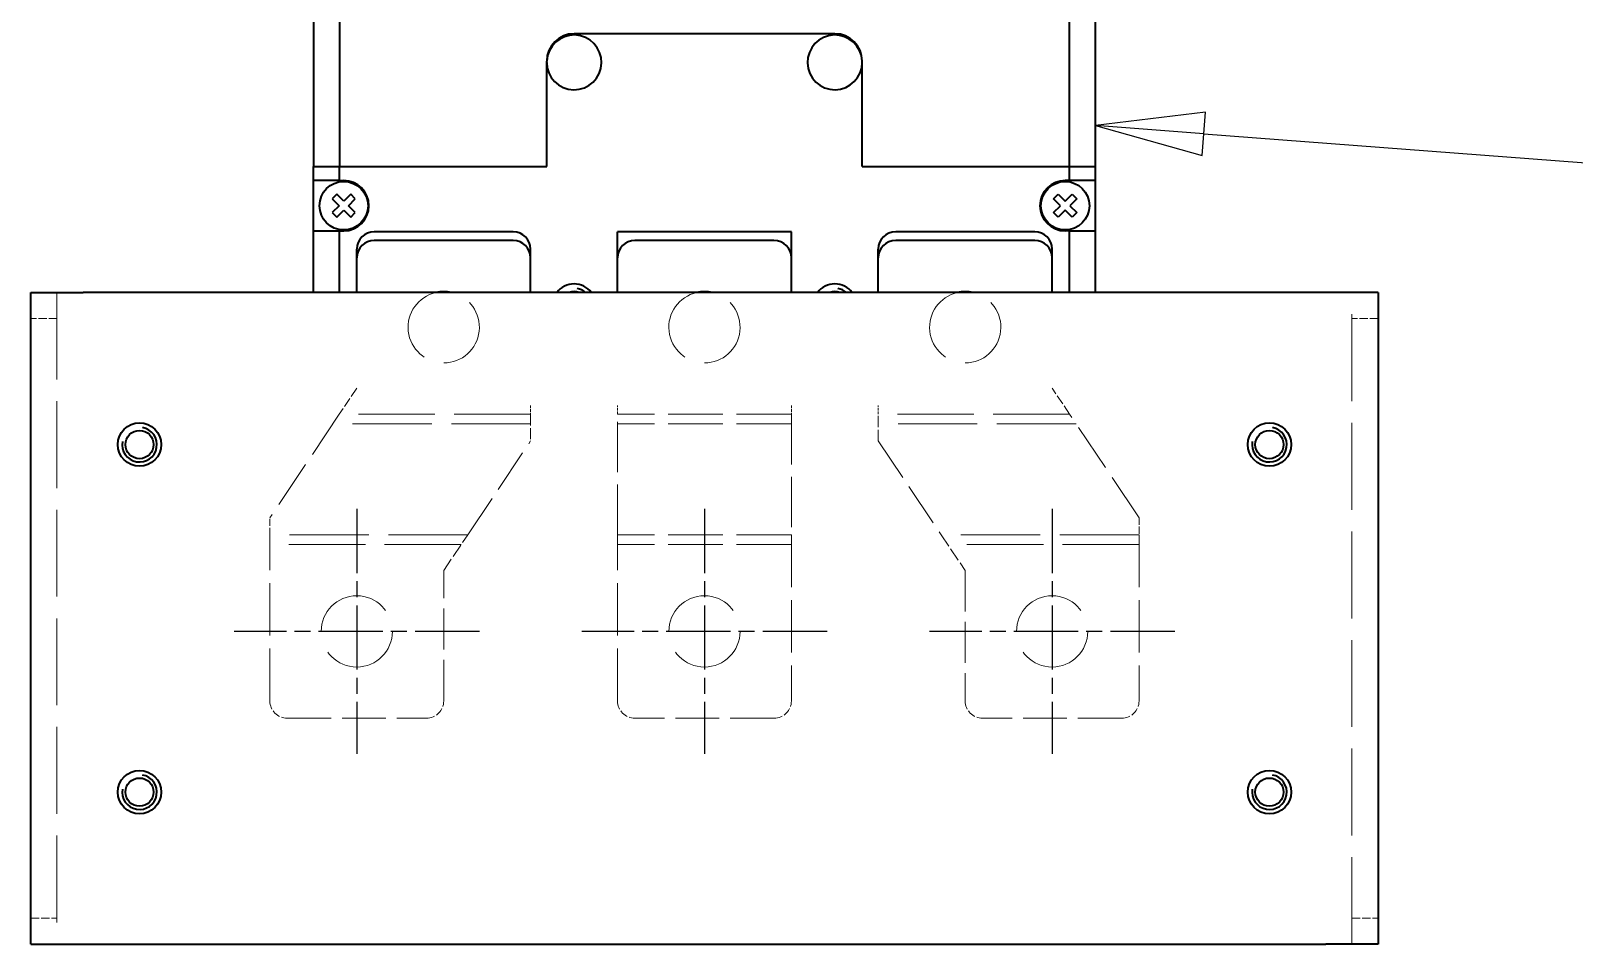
# Model space of a CAD drawing. Header units: millimetres. Extents: x 0 to 5945, y 0 to 4205.
# Drawn here: x 1789.2 to 1966.8, y 487 to 592.2 of the extents above; entities that cross this region are included whole.
import ezdxf

# ---------------------------------------------------------------- set-up
doc = ezdxf.new("R2010")
doc.units = ezdxf.units.MM
doc.header["$LTSCALE"] = 5
doc.linetypes.add('CHAIN', pattern=[0.3543, 0.2362, -0.0295, 0.0591, -0.0295])
doc.linetypes.add('DASHED', pattern=[0.2067, 0.1654, -0.0413])
for name, color, linetype, lineweight in [('가려진 것(ISO)', 2, 'DASHED', 18), ('가시적인 것(ISO)', 3, 'Continuous', 40), ('가시적인 좁은 것(ISO)', 3, 'Continuous', 35), ('기호(ISO)', 5, 'Continuous', 25), ('중심 표식(ISO)', 1, 'Continuous', 25)]:
    doc.layers.add(name, color=color, linetype=linetype, lineweight=lineweight)

msp = doc.modelspace()

# ---------------------------------------------------------------- linework, layer by layer
at = {"layer": '가려진 것(ISO)', "ltscale": 12.094824}
for p, q in [((1792.237, 562.041), (1792.237, 487.041)), ((1941.237, 487.041), (1941.237, 562.041))]:
    msp.add_line(p, q, dxfattribs=at)
at = {"layer": '가려진 것(ISO)', "ltscale": 1.142718}
for p, q in [((1792.237, 559.041), (1789.237, 559.041)), ((1944.237, 559.041), (1941.237, 559.041)), ((1789.237, 490.041), (1792.237, 490.041)), ((1941.237, 490.041), (1944.237, 490.041))]:
    msp.add_line(p, q, dxfattribs=at)
at = {"layer": '가려진 것(ISO)', "ltscale": 1.375774}
for p, q in [((1826.737, 551.041), (1824.725, 548.041)), ((1908.748, 548.041), (1906.737, 551.041))]:
    msp.add_line(p, q, dxfattribs=at)
at = {"layer": '가려진 것(ISO)', "ltscale": 0.380839}
for p, q in [((1846.737, 549.041), (1846.737, 548.041)), ((1856.737, 548.041), (1856.737, 549.041)), ((1876.737, 549.041), (1876.737, 548.041)), ((1886.737, 548.041), (1886.737, 549.041))]:
    msp.add_line(p, q, dxfattribs=at)
at = {"layer": '가려진 것(ISO)', "ltscale": 6.727598}
for p, q in [((1824.725, 548.041), (1816.737, 536.125)), ((1916.737, 536.125), (1908.748, 548.041))]:
    msp.add_line(p, q, dxfattribs=at)
at = {"layer": '가려진 것(ISO)', "ltscale": 11.011116}
for p, q in [((1846.737, 546.924), (1823.977, 546.924)), ((1909.497, 546.924), (1886.737, 546.924)), ((1839.497, 534.158), (1816.737, 534.158)), ((1916.737, 534.158), (1893.977, 534.158))]:
    msp.add_line(p, q, dxfattribs=at)
at = {"layer": '가려진 것(ISO)', "ltscale": 10.648879}
for p, q in [((1846.737, 548.041), (1824.725, 548.041)), ((1908.748, 548.041), (1886.737, 548.041)), ((1838.748, 533.041), (1816.737, 533.041)), ((1916.737, 533.041), (1894.725, 533.041))]:
    msp.add_line(p, q, dxfattribs=at)
at = {"layer": '가려진 것(ISO)', "ltscale": 1.552639}
for p, q in [((1846.737, 548.041), (1846.737, 544.957)), ((1886.737, 544.957), (1886.737, 548.041))]:
    msp.add_line(p, q, dxfattribs=at)
at = {"layer": '가려진 것(ISO)', "ltscale": 7.618686}
for p, q in [((1876.737, 548.041), (1856.737, 548.041)), ((1876.737, 546.924), (1856.737, 546.924)), ((1876.737, 534.158), (1856.737, 534.158)), ((1876.737, 533.041), (1856.737, 533.041))]:
    msp.add_line(p, q, dxfattribs=at)
at = {"layer": '가려진 것(ISO)', "ltscale": 6.990339}
for p, q in [((1856.737, 534.158), (1856.737, 548.041)), ((1876.737, 548.041), (1876.737, 534.158))]:
    msp.add_line(p, q, dxfattribs=at)
at = {"layer": '가려진 것(ISO)', "ltscale": 6.097047}
for p, q in [((1839.497, 534.158), (1846.737, 544.957)), ((1886.737, 544.957), (1893.977, 534.158))]:
    msp.add_line(p, q, dxfattribs=at)
at = {"layer": '가려진 것(ISO)', "ltscale": 0.990287}
for p, q in [((1816.737, 534.158), (1816.737, 536.125)), ((1916.737, 536.125), (1916.737, 534.158))]:
    msp.add_line(p, q, dxfattribs=at)
at = {"layer": '가려진 것(ISO)', "ltscale": 7.282258}
for p, q in [((1816.737, 515.041), (1816.737, 534.158)), ((1856.737, 515.041), (1856.737, 534.158)), ((1876.737, 534.158), (1876.737, 515.041)), ((1916.737, 534.158), (1916.737, 515.041))]:
    msp.add_line(p, q, dxfattribs=at)
at = {"layer": '가려진 것(ISO)', "ltscale": 1.887987}
for p, q in [((1836.737, 530.041), (1839.497, 534.158)), ((1893.977, 534.158), (1896.737, 530.041))]:
    msp.add_line(p, q, dxfattribs=at)
at = {"layer": '가려진 것(ISO)', "ltscale": 5.71399}
for p, q in [((1836.737, 515.041), (1836.737, 530.041)), ((1896.737, 530.041), (1896.737, 515.041))]:
    msp.add_line(p, q, dxfattribs=at)
at = {"layer": '가려진 것(ISO)', "ltscale": 6.094929}
for p, q in [((1818.737, 513.041), (1834.737, 513.041)), ((1874.737, 513.041), (1858.737, 513.041)), ((1914.737, 513.041), (1898.737, 513.041))]:
    msp.add_line(p, q, dxfattribs=at)
at = {"layer": '가려진 것(ISO)', "ltscale": 12.463018}
for centre in [(1826.737, 523.041), (1866.737, 523.041), (1906.737, 523.041)]:
    msp.add_circle(centre, 4.1, dxfattribs=at)
at = {"layer": '가려진 것(ISO)', "ltscale": 11.585041}
msp.add_arc((1836.737, 558.041), 4.1, 102.68039, 77.31961, dxfattribs=at)
at = {"layer": '가려진 것(ISO)', "ltscale": 11.585042}
for centre, start, end in [((1866.737, 558.041), 102.68039, 77.31961), ((1896.737, 558.041), 102.68038, 77.31962)]:
    msp.add_arc(centre, 4.1, start, end, dxfattribs=at)
at = {"layer": '가려진 것(ISO)', "ltscale": 1.196656}
for centre, start, end in [((1818.737, 515.041), 180, 270), ((1834.737, 515.041), 270, 0), ((1858.737, 515.041), 180, 270), ((1874.737, 515.041), 270, 0), ((1898.737, 515.041), 180, 270), ((1914.737, 515.041), 270, 0)]:
    msp.add_arc(centre, 2, start, end, dxfattribs=at)
at = {"layer": '가시적인 것(ISO)'}
for p, q in [((1824.737, 601.541), (1824.737, 576.541)), ((1908.737, 576.541), (1908.737, 601.541)), ((1821.737, 600.041), (1821.737, 576.541)), ((1911.737, 576.541), (1911.737, 600.041)), ((1881.737, 591.841), (1851.737, 591.841)), ((1848.587, 576.541), (1848.587, 588.691)), ((1884.887, 576.541), (1884.887, 588.691)), ((1821.737, 576.541), (1824.737, 576.541)), ((1821.737, 574.941), (1821.737, 576.541)), ((1824.737, 574.941), (1824.737, 576.541)), ((1824.737, 576.541), (1848.587, 576.541)), ((1884.887, 576.541), (1908.737, 576.541)), ((1908.737, 574.941), (1908.737, 576.541)), ((1908.737, 576.541), (1911.737, 576.541)), ((1911.737, 574.941), (1911.737, 576.541)), ((1821.737, 569.141), (1821.737, 574.941)), ((1824.737, 574.941), (1821.737, 574.941)), ((1824.737, 574.941), (1825.237, 574.941)), ((1908.737, 574.941), (1908.237, 574.941)), ((1911.737, 574.941), (1908.737, 574.941)), ((1911.737, 569.141), (1911.737, 574.941)), ((1824.441, 573.367), (1823.911, 572.837)), ((1823.911, 572.837), (1824.706, 572.041)), ((1824.706, 572.041), (1823.911, 571.246)), ((1825.237, 572.571), (1824.441, 573.367)), ((1826.032, 573.367), (1825.237, 572.571)), ((1825.767, 572.041), (1826.562, 572.837)), ((1826.562, 571.246), (1825.767, 572.041)), ((1826.562, 572.837), (1826.032, 573.367)), ((1906.911, 572.837), (1907.441, 573.367)), ((1907.706, 572.041), (1906.911, 572.837)), ((1906.911, 571.246), (1907.706, 572.041)), ((1907.441, 573.367), (1908.237, 572.571)), ((1908.237, 572.571), (1909.032, 573.367)), ((1909.562, 572.837), (1908.767, 572.041)), ((1908.767, 572.041), (1909.562, 571.246)), ((1909.032, 573.367), (1909.562, 572.837)), ((1823.911, 571.246), (1824.441, 570.715)), ((1824.441, 570.715), (1825.237, 571.511)), ((1825.237, 571.511), (1826.032, 570.715)), ((1826.032, 570.715), (1826.562, 571.246)), ((1907.441, 570.715), (1906.911, 571.246)), ((1908.237, 571.511), (1907.441, 570.715)), ((1909.032, 570.715), (1908.237, 571.511)), ((1909.562, 571.246), (1909.032, 570.715)), ((1821.737, 562.041), (1821.737, 569.141)), ((1821.737, 569.141), (1824.737, 569.141)), ((1824.737, 569.141), (1825.237, 569.141)), ((1824.737, 562.041), (1824.737, 569.141)), ((1844.737, 569.041), (1828.737, 569.041)), ((1856.737, 562.041), (1856.737, 569.041)), ((1876.737, 569.041), (1856.737, 569.041)), ((1876.737, 562.041), (1876.737, 569.041)), ((1904.737, 569.041), (1888.737, 569.041)), ((1908.737, 569.141), (1908.237, 569.141)), ((1908.737, 562.041), (1908.737, 569.141)), ((1908.737, 569.141), (1911.737, 569.141)), ((1911.737, 562.041), (1911.737, 569.141)), ((1826.737, 562.041), (1826.737, 567.041)), ((1844.737, 568.041), (1828.737, 568.041)), ((1846.737, 562.041), (1846.737, 567.041)), ((1874.737, 568.041), (1858.737, 568.041)), ((1886.737, 562.041), (1886.737, 567.041)), ((1904.737, 568.041), (1888.737, 568.041)), ((1906.737, 562.041), (1906.737, 567.041)), ((1789.237, 487.041), (1789.237, 562.041)), ((1789.237, 562.041), (1795.237, 562.041)), ((1938.237, 562.041), (1795.237, 562.041)), ((1944.237, 562.041), (1938.237, 562.041)), ((1944.237, 562.041), (1944.237, 487.041)), ((1789.237, 487.041), (1795.237, 487.041)), ((1795.237, 487.041), (1938.237, 487.041)), ((1944.237, 487.041), (1938.237, 487.041))]:
    msp.add_line(p, q, dxfattribs=at)
for centre, radius in [((1825.237, 572.041), 2.79), ((1908.237, 572.041), 2.79), ((1801.737, 544.541), 2.5), ((1931.737, 544.541), 2.5), ((1801.737, 544.541), 1.621), ((1931.737, 544.541), 1.621), ((1801.737, 504.541), 2.5), ((1801.737, 504.541), 1.621), ((1931.737, 504.541), 2.5), ((1931.737, 504.541), 1.621)]:
    msp.add_circle(centre, radius, dxfattribs=at)
for centre, radius, start, end in [((1851.737, 588.691), 3.15, 90, 180), ((1851.737, 588.541), 3.15, 180, 177.37042), ((1881.737, 588.541), 3.15, 2.62958, 0), ((1881.737, 588.691), 3.15, 0, 90), ((1851.737, 588.691), 3.15, 180.09028, 180.09793), ((1881.737, 588.691), 3.15, 359.90207, 359.90972), ((1825.237, 572.041), 2.9, 270, 90), ((1908.237, 572.041), 2.9, 90, 270), ((1828.737, 567.041), 2, 90, 180), ((1844.737, 567.041), 2, 0, 90), ((1888.737, 567.041), 2, 90, 180), ((1904.737, 567.041), 2, 0, 90), ((1828.737, 566.041), 2, 90, 180), ((1844.737, 566.041), 2, 0, 90), ((1858.737, 566.041), 2, 90, 180), ((1874.737, 566.041), 2, 0, 90), ((1888.737, 566.041), 2, 90, 180), ((1904.737, 566.041), 2, 0, 90), ((1851.737, 560.541), 2.5, 36.8699, 143.1301), ((1881.737, 560.541), 2.5, 36.8699, 143.1301), ((1836.737, 558.041), 4.1, 77.31961, 102.68039), ((1851.737, 560.541), 1.621, 67.7219, 112.2781), ((1866.737, 558.041), 4.1, 77.31961, 102.68039), ((1881.737, 560.541), 1.621, 67.7219, 112.2781), ((1896.737, 558.041), 4.1, 77.31962, 102.68038)]:
    msp.add_arc(centre, radius, start, end, dxfattribs=at)
at = {"layer": '가시적인 좁은 것(ISO)'}
for centre, start in [((1851.737, 560.541), 48.59038), ((1881.737, 560.541), 48.59038), ((1801.737, 544.541), 170), ((1931.737, 544.541), 170), ((1801.737, 504.541), 170), ((1931.737, 504.541), 170)]:
    msp.add_arc(centre, 2, start, 80, dxfattribs=at)
at = {"layer": '기호(ISO)', "color": 7}
for p, q in [((1924.39, 582.815), (1911.737, 581.267)), ((1924.012, 577.829), (1924.39, 582.815)), ((1924.201, 580.322), (1911.737, 581.267)), ((1911.737, 581.267), (1924.012, 577.829)), ((1924.201, 580.322), (2237.236, 556.583))]:
    msp.add_line(p, q, dxfattribs=at)
at = {"layer": '기호(ISO)', "color": 7, "flags": 128}
msp.add_lwpolyline([(1924.39, 582.815), (1911.737, 581.267)], dxfattribs=at)
at = {"layer": '기호(ISO)', "color": 7}
msp.add_solid([(1924.39, 582.815), (1911.737, 581.267), (1924.012, 577.829), (1924.39, 582.815)], dxfattribs=at)
at = {"layer": '중심 표식(ISO)', "linetype": 'CHAIN', "ltscale": 6.26711}
for p, q in [((1826.737, 537.141), (1826.737, 508.941)), ((1866.737, 537.141), (1866.737, 508.941)), ((1906.737, 537.141), (1906.737, 508.941)), ((1840.837, 523.041), (1812.637, 523.041)), ((1880.837, 523.041), (1852.637, 523.041)), ((1920.837, 523.041), (1892.637, 523.041))]:
    msp.add_line(p, q, dxfattribs=at)

doc.saveas('drawing.dxf')
